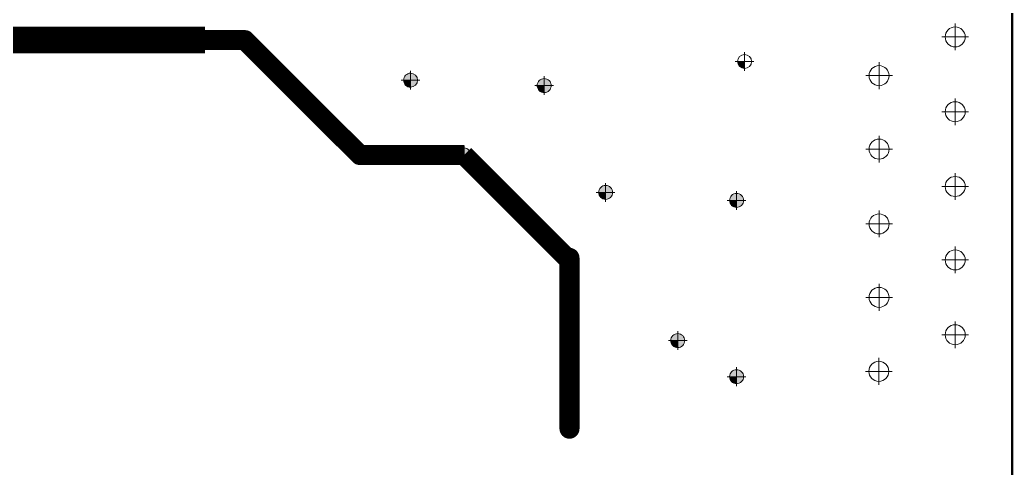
# Paper-space layout 'Layout1' of a CAD drawing. Header units: millimetres. Extents: x 0 to 841, y 0 to 594.
# Drawn here: x 243.4 to 317.7, y 103.7 to 137.2 of the extents above; entities that cross this region are included whole.
import ezdxf

# ---------------------------------------------------------------- set-up
doc = ezdxf.new("R2010")
doc.units = ezdxf.units.MM
doc.layers.get('0').update_dxf_attribs({"lineweight": 50})
for name, color, linetype in [('MidLayer1', 16, 'Continuous'), ('PDF _Геометрия', 7, 'Continuous'), ('PDF _Сплошная заливка', 7, 'Continuous')]:
    doc.layers.add(name, color=color, linetype=linetype)

psp = doc.layouts.get("Layout1")

# ---------------------------------------------------------------- hatches: boundary and pattern name
at = {"layer": 'PDF _Сплошная заливка', "true_color": 0xf5f5f5}
h = psp.add_hatch(color=7, dxfattribs=at)
h.dxf.hatch_style = 1
h.paths.add_polyline_path([(139.673, 141.85, 0.413811), (139.148, 141.325), (139.673, 141.325)])
h.paths.add_polyline_path([(139.673, 141.85), (139.673, 141.325), (140.199, 141.325, 0.414036)])
h.paths.add_polyline_path([(140.199, 141.325), (139.673, 141.325), (139.673, 140.8, 0.414036)])
h.paths.add_polyline_path([(118.849, 115.325), (118.174, 115.325), (118.174, 114.65, 0.414185)])
h.paths.add_polyline_path([(118.174, 116, 0.414009), (117.498, 115.325), (118.174, 115.325)])
h.paths.add_polyline_path([(113.848, 115.325), (113.173, 115.325), (113.173, 114.65, 0.414577)])
h.paths.add_polyline_path([(113.173, 116, 0.414226), (112.499, 115.325), (113.173, 115.325)])
h.paths.add_polyline_path([(118.374, 136.6, 0.414401), (117.699, 135.925), (118.374, 135.925)])
h.paths.add_polyline_path([(119.048, 135.925), (118.374, 135.925), (118.374, 135.25, 0.414401)])
h.paths.add_polyline_path([(113.374, 136.6, 0.414009), (112.698, 135.925), (113.374, 135.925)])
h.paths.add_polyline_path([(114.049, 135.925), (113.374, 135.925), (113.374, 135.25, 0.414185)])
h.paths.add_polyline_path([(285.094, 106.63), (284.569, 106.63), (284.569, 106.105, 0.414315)])
h.paths.add_polyline_path([(284.569, 107.155), (284.569, 106.63), (285.094, 106.63, 0.414315)])
h.paths.add_polyline_path([(284.569, 107.155, 0.414315), (284.044, 106.63), (284.569, 106.63)])
h.paths.add_polyline_path([(297.074, 111.05, 0.414315), (296.549, 110.525), (297.074, 110.525)])
h.paths.add_polyline_path([(297.074, 111.05), (297.074, 110.525), (297.599, 110.525, 0.414315)])
h.paths.add_polyline_path([(297.599, 110.525), (297.074, 110.525), (297.074, 110, 0.414315)])
h.paths.add_polyline_path([(293.199, 113.225), (292.674, 113.225), (292.674, 112.7, 0.414315)])
h.paths.add_polyline_path([(292.674, 113.75), (292.674, 113.225), (293.199, 113.225, 0.414315)])
h.paths.add_polyline_path([(292.674, 113.75, 0.414315), (292.149, 113.225), (292.674, 113.225)])
h.paths.add_polyline_path([(284.579, 119.955), (284.579, 119.43), (285.103, 119.43, 0.414315)])
h.paths.add_polyline_path([(284.579, 119.955, 0.414315), (284.054, 119.43), (284.579, 119.43)])
h.paths.add_polyline_path([(285.103, 119.43), (284.579, 119.43), (284.579, 118.905, 0.414315)])
h.paths.add_polyline_path([(287.274, 124.85), (287.274, 124.325), (287.799, 124.325, 0.414315)])
h.paths.add_polyline_path([(287.274, 124.85, 0.414315), (286.749, 124.325), (287.274, 124.325)])
h.paths.add_polyline_path([(287.799, 124.325), (287.274, 124.325), (287.274, 123.8, 0.414315)])
h.paths.add_polyline_path([(297.074, 124.25, 0.414315), (296.549, 123.725), (297.074, 123.725)])
h.paths.add_polyline_path([(297.074, 124.25), (297.074, 123.725), (297.599, 123.725, 0.414315)])
h.paths.add_polyline_path([(297.599, 123.725), (297.074, 123.725), (297.074, 123.2, 0.414315)])
h.paths.add_polyline_path([(282.674, 132.85, 0.414315), (282.149, 132.325), (282.674, 132.325)])
h.paths.add_polyline_path([(282.674, 132.85), (282.674, 132.325), (283.199, 132.325, 0.414315)])
h.paths.add_polyline_path([(283.199, 132.325), (282.674, 132.325), (282.674, 131.8, 0.414315)])
h.paths.add_polyline_path([(276.674, 127.65, 0.414315), (276.149, 127.125), (276.674, 127.125)])
h.paths.add_polyline_path([(276.674, 127.65), (276.674, 127.125), (277.199, 127.125, 0.414315)])
h.paths.add_polyline_path([(277.199, 127.125), (276.674, 127.125), (276.674, 126.6, 0.414315)])
h.paths.add_polyline_path([(272.674, 133.25, 0.414315), (272.149, 132.725), (272.674, 132.725)])
h.paths.add_polyline_path([(272.674, 133.25), (272.674, 132.725), (273.199, 132.725, 0.414036)])
h.paths.add_polyline_path([(273.199, 132.725), (272.674, 132.725), (272.674, 132.2, 0.414036)])
h.paths.add_polyline_path([(279.674, 139.05, 0.414315), (279.149, 138.525), (279.674, 138.525)])
h.paths.add_polyline_path([(279.674, 139.05), (279.674, 138.525), (280.199, 138.525, 0.414315)])
h.paths.add_polyline_path([(280.199, 138.525), (279.674, 138.525), (279.674, 138, 0.414315)])
h.paths.add_polyline_path([(272.599, 138.525), (272.074, 138.525), (272.074, 138, 0.414315)])
h.paths.add_polyline_path([(272.074, 139.05), (272.074, 138.525), (272.599, 138.525, 0.414315)])
h.paths.add_polyline_path([(272.074, 139.05, 0.414315), (271.549, 138.525), (272.074, 138.525)])
h.paths.add_polyline_path([(273.199, 144.725), (272.674, 144.725), (272.674, 144.2, 0.414036)])
h.paths.add_polyline_path([(272.674, 145.25), (272.674, 144.725), (273.199, 144.725, 0.414036)])
h.paths.add_polyline_path([(272.674, 145.25, 0.414315), (272.149, 144.725), (272.674, 144.725)])
h.paths.add_polyline_path([(279.024, 149.9), (279.024, 149.375), (279.549, 149.375, 0.414036)])
h.paths.add_polyline_path([(279.024, 149.9, 0.414315), (278.499, 149.375), (279.024, 149.375)])
h.paths.add_polyline_path([(279.549, 149.375), (279.024, 149.375), (279.024, 148.85, 0.414036)])
h.paths.add_polyline_path([(265.874, 145.25, 0.414315), (265.349, 144.725), (265.874, 144.725)])
h.paths.add_polyline_path([(265.874, 145.25), (265.874, 144.725), (266.399, 144.725, 0.414315)])
h.paths.add_polyline_path([(266.399, 144.725), (265.874, 144.725), (265.874, 144.2, 0.414315)])
h.paths.add_polyline_path([(257.274, 136.25), (257.274, 135.725), (257.799, 135.725, 0.414315)])
h.paths.add_polyline_path([(257.274, 136.25, 0.414315), (256.749, 135.725), (257.274, 135.725)])
h.paths.add_polyline_path([(257.799, 135.725), (257.274, 135.725), (257.274, 135.2, 0.414315)])
at = {"layer": 'PDF _Сплошная заливка', "transparency": 33554559}
for points in [[(256.749, 135.725, 0.414208), (257.274, 135.2), (257.274, 135.2), (257.274, 135.2), (257.274, 135.725), (257.274, 135.725)], [(297.149, 134.125, 0.19888), (297.303, 133.754), (297.303, 133.754, 0.198906), (297.674, 133.6), (297.674, 133.6), (297.674, 133.6), (297.674, 134.125), (297.674, 134.125)], [(272.149, 132.725, 0.414208), (272.674, 132.2), (272.674, 132.2), (272.674, 132.2), (272.674, 132.725), (272.674, 132.725)], [(282.149, 132.325, 0.414208), (282.674, 131.8), (282.674, 131.8), (282.674, 131.8), (282.674, 132.325), (282.674, 132.325)], [(276.149, 127.125, 0.414208), (276.674, 126.6), (276.674, 126.6), (276.674, 126.6), (276.674, 127.125), (276.674, 127.125)], [(286.749, 124.325, 0.414236), (287.274, 123.8), (287.274, 123.8), (287.274, 123.8), (287.274, 124.325), (287.274, 124.325)], [(296.549, 123.725, 0.414208), (297.074, 123.2), (297.074, 123.2), (297.074, 123.2), (297.074, 123.725), (297.074, 123.725)], [(284.054, 119.43, 0.414236), (284.579, 118.905), (284.579, 118.905), (284.579, 118.905), (284.579, 119.43), (284.579, 119.43)], [(292.149, 113.225, 0.414259), (292.674, 112.7), (292.674, 112.7), (292.674, 112.7), (292.674, 113.225), (292.674, 113.225)], [(296.549, 110.525, 0.414186), (297.074, 110), (297.074, 110), (297.074, 110), (297.074, 110.525), (297.074, 110.525)], [(284.044, 106.63, 0.414259), (284.569, 106.105), (284.569, 106.105), (284.569, 106.105), (284.569, 106.63), (284.569, 106.63)]]:
    psp.add_hatch(color=7, dxfattribs=at).paths.add_polyline_path(points)

# ---------------------------------------------------------------- linework, layer by layer
at = {"lineweight": 50}
psp.add_line((317.705, 90.92), (317.705, 270.92), dxfattribs=at)
at = {"layer": 'MidLayer1'}
for points, const_width in [([(229.674, 135.725), (257.274, 135.725)], 2), ([(257.274, 135.725), (260.274, 135.725)], 1.5), ([(260.274, 135.725), (268.874, 127.125)], 1.5), ([(268.874, 127.125), (276.674, 127.125)], 1.5), ([(276.674, 127.125), (284.369, 119.43)], 1.5), ([(284.569, 106.63), (284.569, 119.421)], 1.5), ([(284.369, 119.43), (284.578, 119.43)], 1), ([(284.569, 119.421), (284.578, 119.43)], 1)]:
    psp.add_lwpolyline(points, dxfattribs=dict(at, const_width=const_width))
for points, const_width in [([(259.899, 135.725, 1), (260.649, 135.725, 1)], 0.75), ([(259.899, 135.725, 1), (260.649, 135.725, 1)], 0.75), ([(268.499, 127.125, 1), (269.249, 127.125, 1)], 0.75), ([(268.499, 127.125, 1), (269.249, 127.125, 1)], 0.75), ([(283.994, 119.43, 1), (284.744, 119.43, 1)], 0.75), ([(284.194, 119.421, 1), (284.944, 119.421, 1)], 0.75), ([(284.119, 119.43, 1), (284.619, 119.43, 1)], 0.5), ([(284.319, 119.421, 1), (284.819, 119.421, 1)], 0.5), ([(284.328, 119.43, 1), (284.828, 119.43, 1)], 0.5), ([(284.328, 119.43, 1), (284.828, 119.43, 1)], 0.5), ([(284.194, 106.63, 1), (284.944, 106.63, 1)], 0.75)]:
    psp.add_lwpolyline(points, format="xyb", close=True, dxfattribs=dict(at, const_width=const_width))
at = {"layer": 'PDF _Геометрия', "lineweight": 9}
for points in [[(314.194, 135.965, 0.414158), (313.444, 136.715, 0.414158), (312.694, 135.965, 0.414158), (313.444, 135.215, 0.414158)], [(257.799, 135.725, 0.414315), (257.274, 136.25, 0.414315), (256.749, 135.725, 0.414315), (257.274, 135.2, 0.414315)], [(298.199, 134.125, 0.413811), (297.674, 134.65, 0.414036), (297.149, 134.125, 0.414036), (297.674, 133.6, 0.413811)], [(308.494, 133.065, 0.414158), (307.744, 133.815, 0.414158), (306.994, 133.065, 0.414158), (307.744, 132.315, 0.414158)], [(273.199, 132.725, 0.414036), (272.674, 133.25, 0.414315), (272.149, 132.725, 0.414315), (272.674, 132.2, 0.414036)], [(283.199, 132.325, 0.414315), (282.674, 132.85, 0.414315), (282.149, 132.325, 0.414315), (282.674, 131.8, 0.414315)], [(314.194, 130.365, 0.414158), (313.444, 131.115, 0.414158), (312.694, 130.365, 0.414158), (313.444, 129.615, 0.414158)], [(308.494, 127.565, 0.414158), (307.744, 128.315, 0.414158), (306.994, 127.565, 0.414511), (307.744, 126.815, 0.414511)], [(277.199, 127.125, 0.414315), (276.674, 127.65, 0.414315), (276.149, 127.125, 0.414315), (276.674, 126.6, 0.414315)], [(287.799, 124.325, 0.414315), (287.274, 124.85, 0.414315), (286.749, 124.325, 0.414315), (287.274, 123.8, 0.414315)], [(314.194, 124.765, 0.414158), (313.444, 125.515, 0.414158), (312.694, 124.765, 0.414158), (313.444, 124.015, 0.414158)], [(297.599, 123.725, 0.414315), (297.074, 124.25, 0.414315), (296.549, 123.725, 0.414315), (297.074, 123.2, 0.414315)], [(308.494, 121.965, 0.414158), (307.744, 122.715, 0.414158), (306.994, 121.965, 0.414511), (307.744, 121.215, 0.414511)], [(285.103, 119.43, 0.414315), (284.579, 119.955, 0.414315), (284.054, 119.43, 0.414315), (284.579, 118.905, 0.414315)], [(314.194, 119.265, 0.414158), (313.444, 120.015, 0.414158), (312.694, 119.265, 0.414158), (313.444, 118.515, 0.414158)], [(308.494, 116.465, 0.414158), (307.744, 117.215, 0.414158), (306.994, 116.465, 0.414158), (307.744, 115.715, 0.414158)], [(314.194, 113.665, 0.414158), (313.444, 114.415, 0.414158), (312.694, 113.665, 0.414158), (313.444, 112.915, 0.414158)], [(293.199, 113.225, 0.414315), (292.674, 113.75, 0.414315), (292.149, 113.225, 0.414315), (292.674, 112.7, 0.414315)], [(308.474, 110.925, 0.414158), (307.724, 111.675, 0.414158), (306.974, 110.925, 0.414158), (307.724, 110.175, 0.414158)], [(297.599, 110.525, 0.414315), (297.074, 111.05, 0.414315), (296.549, 110.525, 0.414315), (297.074, 110, 0.414315)], [(285.094, 106.63, 0.414315), (284.569, 107.155, 0.414315), (284.044, 106.63, 0.414315), (284.569, 106.105, 0.414315)]]:
    psp.add_lwpolyline(points, format="xyb", close=True, dxfattribs=at)
for points in [[(313.444, 134.965), (313.444, 136.965)], [(257.274, 135.025), (257.274, 136.425)], [(314.444, 135.965), (312.444, 135.965)], [(257.974, 135.725), (256.574, 135.725)], [(297.674, 133.425), (297.674, 134.825)], [(298.374, 134.125), (296.974, 134.125)], [(307.744, 132.065), (307.744, 134.065)], [(272.674, 132.025), (272.674, 133.425)], [(282.674, 131.625), (282.674, 133.025)], [(308.744, 133.065), (306.744, 133.065)], [(273.374, 132.725), (271.974, 132.725)], [(283.374, 132.325), (281.974, 132.325)], [(313.444, 129.365), (313.444, 131.365)], [(314.444, 130.365), (312.444, 130.365)], [(307.744, 126.565), (307.744, 128.565)], [(276.674, 126.425), (276.674, 127.825)], [(277.374, 127.125), (275.974, 127.125)], [(308.744, 127.565), (306.744, 127.565)], [(313.444, 123.765), (313.444, 125.765)], [(287.274, 123.625), (287.274, 125.025)], [(287.974, 124.325), (286.574, 124.325)], [(297.074, 123.025), (297.074, 124.425)], [(314.444, 124.765), (312.444, 124.765)], [(297.774, 123.725), (296.374, 123.725)], [(307.744, 120.965), (307.744, 122.965)], [(308.744, 121.965), (306.744, 121.965)], [(284.579, 118.73), (284.579, 120.13)], [(313.444, 118.265), (313.444, 120.265)], [(285.278, 119.43), (283.879, 119.43)], [(314.444, 119.265), (312.444, 119.265)], [(307.744, 115.465), (307.744, 117.465)], [(308.744, 116.465), (306.744, 116.465)], [(313.444, 112.665), (313.444, 114.665)], [(292.674, 112.525), (292.674, 113.925)], [(314.444, 113.665), (312.444, 113.665)], [(293.374, 113.225), (291.974, 113.225)], [(307.724, 109.925), (307.724, 111.925)], [(297.074, 109.825), (297.074, 111.225)], [(308.724, 110.925), (306.724, 110.925)], [(297.774, 110.525), (296.374, 110.525)], [(284.569, 105.93), (284.569, 107.33)], [(285.269, 106.63), (283.869, 106.63)]]:
    psp.add_lwpolyline(points, dxfattribs=at)

doc.saveas('drawing.dxf')
